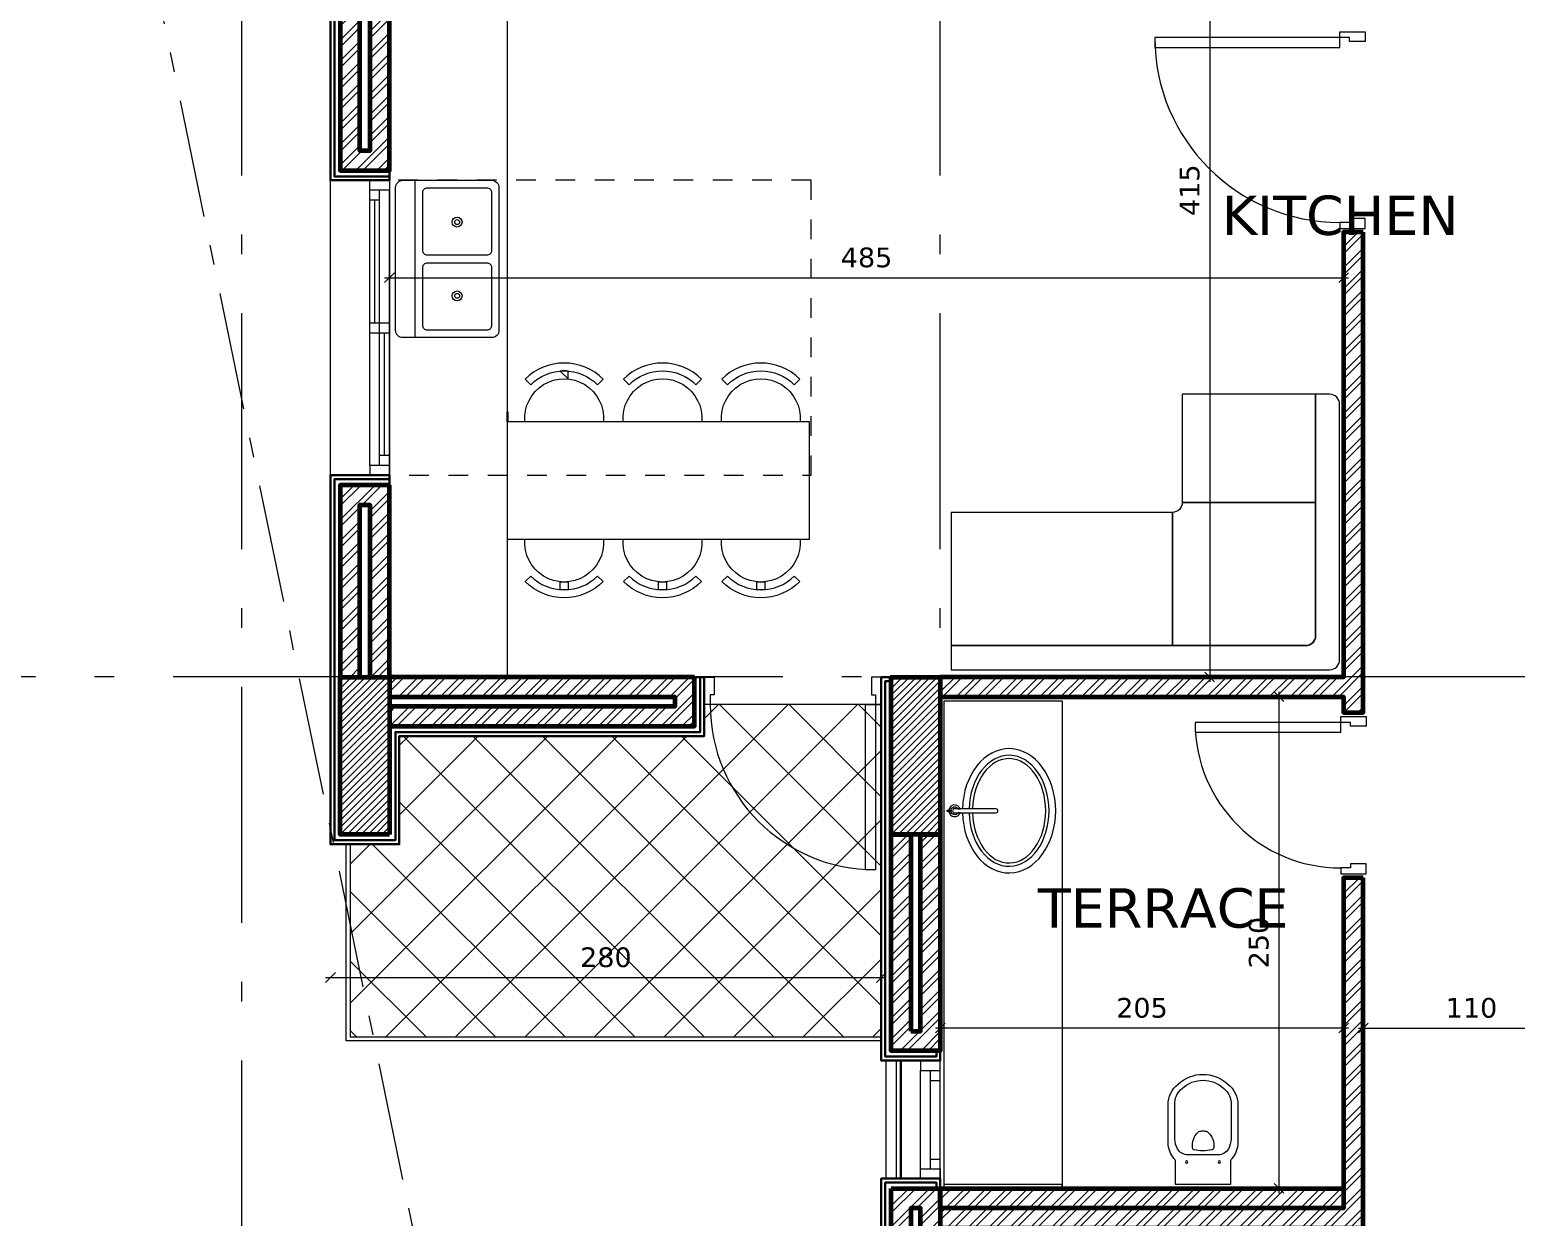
# Model space of a CAD drawing. Header units: inches. Extents: x -48 to 777, y -156 to 510.
# Drawn here: x 584.79 to 592.35, y -109.6 to -103.56 of the extents above; entities that cross this region are included whole.
import ezdxf

# ---------------------------------------------------------------- set-up
doc = ezdxf.new("R2010")
doc.units = ezdxf.units.IN
doc.header["$MEASUREMENT"] = 0
doc.set_wipeout_variables(frame=1)
doc.linetypes.add('ACAD_ISO10W100', pattern=[18, 12, -3, 0, -3])
doc.linetypes.add('HIDDEN', pattern=[0.375, 0.25, -0.125])
doc.layers.get('Defpoints').update_dxf_attribs({"lineweight": 5})
for name, color, linetype, lineweight in [('A-AXIS ST', 251, 'ACAD_ISO10W100', 5), ('A-DIM', 9, 'Continuous', 5), ('A-DOORS', 38, 'Continuous', 20), ('A-FURN1', 211, 'Continuous', 15), ('A-HIDDEN', 254, 'HIDDEN', 5), ('A-LEVELS', 139, 'Continuous', 20), ('A-LIMIT LOT', 235, 'ACAD_ISO10W100', 20), ('A-PILLARS', 1, 'Continuous', 60), ('A-SANITARY', 120, 'Continuous', 5), ('A-TEXT', 50, 'Continuous', 15), ('A-WALLS', 7, 'Continuous', 60), ('A-WINDOWS', 4, 'Continuous', 20), ('C-STONE', 42, 'Continuous', 30), ('C-WOOD', 28, 'Continuous', 30), ('D-GLASS', 171, 'Continuous', 20), ('D-STONE', 52, 'Continuous', 20), ('D-WOOD', 32, 'Continuous', 20), ('H-PILLARS', 61, 'Continuous', 5), ('H-TILING', 54, 'Continuous', 5), ('H-WALLS', 51, 'Continuous', 5)]:
    doc.layers.add(name, color=color, linetype=linetype, lineweight=lineweight)
doc.layers.add('pts pc', color=7, linetype='Continuous')
doc.styles.add('2mm', font='simplex.shx', dxfattribs={"height": 0.5})
doc.styles.add('ROMAND', font='verdana.ttf')
doc.dimstyles.new('M-1.50', dxfattribs={"dimtxt": 0.1, "dimasz": 0.05, "dimexe": 0.025, "dimexo": 0.025, "dimgap": 0.05, "dimtad": 1, "dimlfac": 100, "dimrnd": 0.5, "dimzin": 9, "dimdsep": 46, "dimtxsty": 'ROMAND', "dimblk": 'OBLIQUE', "dimcen": 1, "dimdle": 0.025, "dimclrd": 256, "dimclre": 256, "dimclrt": 2, "dimadec": 0, "dimazin": 0, "dimtfac": 0.666667, "dimtmove": 2, "dimatfit": 3, "dimfxl": 0.04, "dimtolj": 1, "dimtzin": 5, "dimlwd": -1, "dimlwe": -1, "dimarcsym": 0})
pattern_1 = [(45, (392.396156, -250.71223), (-0.053033009, 0.053033009), []), (45, (392.43151, -250.71223), (-0.053033009, 0.053033009), [])]
pattern_2 = [(45, (50.9044, -425.92311), (-0.053033009, 0.053033009), []), (45, (50.93976, -425.92311), (-0.053033009, 0.053033009), [])]

# ---------------------------------------------------------------- blocks, each defined once
blk = doc.blocks.new('LOT 688  TOPOGRAPHIC PLAN')
at = {"layer": 'A-LEVELS', "linetype": 'Continuous'}
for points in [[(-315991.12482, -27916.00948), (-315990.86281, -27915.91824), (-315990.58971, -27915.87283), (-315990.3048, -27915.87713), (-315990.01092, -27915.92436), (-315989.41109, -27916.10988)], [(-315986.04446, -27916.27165), (-315985.68411, -27915.78224), (-315985.36788, -27915.2469), (-315985.03521, -27914.74332), (-315984.84378, -27914.52771), (-315984.62729, -27914.34684), (-315984.12665, -27914.07836), (-315983.55729, -27913.90415), (-315982.31565, -27913.69397)]]:
    blk.add_lwpolyline(points, dxfattribs=at)
at = {"layer": 'pts pc', "linetype": 'Continuous'}
for points in [[(-315990.26611, -27915.26289), (-315990.97689, -27915.96609)], [(-315990.2699, -27915.96988), (-315990.9731, -27915.2591)]]:
    blk.add_lwpolyline(points, dxfattribs=at)
at = {"layer": 'pts pc', "color": 1, "insert": (-315990.12017, -27915.36717), "char_height": 0.5, "width": 3.0714286, "attachment_point": 1, "rotation": 359.692852, "style": '2mm'}
blk.add_mtext('\\Fsimplex.shx;\\W1.0000000000;\\T1.0000000000;\\o\\l96.030', dxfattribs=at)
at = {"linetype": 'Continuous'}
blk.add_wipeout([(-315996.80172, -27893.57917), (-315969.32038, -27896.23659), (-315969.32038, -27930.53073), (-315964.08799, -27936.87852), (-315964.6636, -27941.43051), (-315970.22923, -27937.16678), (-315985.1164, -27950.2257)], dxfattribs=at).dxf.layer = 'A-LIMIT LOT'
at = {"layer": 'A-HIDDEN', "linetype": 'ACAD_ISO10W100', "ltscale": 0.05}
blk.add_lwpolyline([(-315992.30527, -27900.52725), (-315983.21966, -27944.57125), (-315970.69258, -27933.58259), (-315972.32038, -27931.60779), (-315972.32038, -27902.3323)], close=True, dxfattribs=at)
blk = doc.blocks.new('AXIS')
at = {"layer": 'A-AXIS ST', "ltscale": 0.1}
for p, q in [((633.96853, 296.91777), (633.96853, 336.01919)), ((637.51853, 296.91777), (637.51853, 336.01919)), ((657.61853, 319.06933), (627.81853, 319.06933))]:
    blk.add_line(p, q, dxfattribs=at)
blk = doc.blocks.new('*U26')
for p, q in [((50, 100), (550, 100)), ((50, 50), (550, 50)), ((50, 0), (550, 0)), ((500, 50), (500, 0))]:
    blk.add_line(p, q)
for points in [[(0, 100), (50, 100), (50, 0), (0, 0)], [(600, 100), (550, 100), (550, 0), (600, 0)], [(100, 50), (100, 0)]]:
    blk.add_lwpolyline(points)
blk = doc.blocks.new('*U35')
for points in [[(130, -160), (100, -160), (100, -20), (150, -20), (150, -110), (130, -110), (130, -160)], [(970, -160), (1000, -160), (1000, -20), (950, -20), (950, -110), (970, -110), (970, -160)], [(920, -1000), (920, -160), (970, -160), (970, -1000)]]:
    blk.add_lwpolyline(points, close=True)
blk.add_arc((970, -160), 840, 180, 270)
blk = doc.blocks.new('_Oblique')
at = {"color": 0, "linetype": 'ByBlock', "lineweight": -2}
blk.add_line((-0.5, -0.5), (0.5, 0.5), dxfattribs=at)
blk = doc.blocks.new('*D2347')
at = {"layer": 'A-DIM', "transparency": 16777216}
for p, q in [((586.2979, -108.383), (589.1479, -108.383)), ((586.3229, -108.408), (586.3229, -108.408)), ((589.1229, -108.408), (589.1229, -108.408))]:
    blk.add_line(p, q, dxfattribs=at)
at = {"layer": 'Defpoints', "color": 0, "transparency": 16777216}
for p in [(586.3229, -108.383), (589.1229, -108.383), (589.1229, -108.383)]:
    blk.add_point(p, dxfattribs=at)
at = {"layer": 'A-DIM', "transparency": 16777216, "xscale": 0.05, "yscale": 0.05, "zscale": 0.05, "rotation": 180}
blk.add_blockref('_Oblique', (586.3229, -108.383), dxfattribs=at)
at = {"layer": 'A-DIM', "transparency": 16777216, "xscale": 0.05, "yscale": 0.05, "zscale": 0.05}
blk.add_blockref('_Oblique', (589.1229, -108.383), dxfattribs=at)
at = {"layer": 'A-DIM', "color": 2, "transparency": 16777216, "insert": (587.7229, -108.2807), "char_height": 0.1, "attachment_point": 5, "style": 'ROMAND'}
blk.add_mtext('\\A1;280', dxfattribs=at)
blk = doc.blocks.new('*U998')
for p, q in [((50, 100), (1450, 100)), ((100, 100), (100, 50)), ((725, 0), (725, 100)), ((775, 0), (775, 100)), ((50, 50), (1450, 50)), ((50, 0), (1450, 0)), ((100, 75), (725, 75)), ((775, 25), (1400, 25)), ((1400, 0), (1400, 50))]:
    blk.add_line(p, q)
for points in [[(0, 100), (50, 100), (50, 0), (0, 0)], [(1500, 100), (1450, 100), (1450, 0), (1500, 0)]]:
    blk.add_lwpolyline(points)
blk = doc.blocks.new('*U1006')
for points in [[(720, 880), (720, -60), (770, -60), (770, 880)], [(-170, -60), (-200, -60), (-200, -190), (-150, -190), (-150, -110), (-170, -110), (-170, -60)], [(770, -60), (800, -60), (800, -190), (750, -190), (750, -110), (770, -110), (770, -60)]]:
    blk.add_lwpolyline(points, close=True)
blk.add_arc((770, -60), 940, 90, 180)
blk = doc.blocks.new('xcjvhcghfngf')
at = {"layer": 'A-FURN1'}
blk.add_line((538.4731, 319.9054), (538.4731, 319.1054), dxfattribs=at)
at = {"layer": 'A-FURN1', "extrusion": (0, 0, -1)}
blk.add_lwpolyline([(-538.4731, 319.1054), (-540.3981, 319.1054, -0.414214), (-540.4481, 319.1554), (-540.4481, 320.4554, -0.414214), (-540.3981, 320.5054), (-540.3258, 320.5054), (-540.3258, 319.2777, 0.414214), (-540.2758, 319.2277), (-538.4731, 319.2277)], format="xyb", dxfattribs=at)
blk.add_lwpolyline([(-540.3258, 319.9554), (-540.3258, 320.5054), (-539.6481, 320.5054), (-539.6481, 319.9554)], close=True, dxfattribs=at)
blk.add_lwpolyline([(-539.5981, 319.2277), (-540.2758, 319.2277, -0.414214), (-540.3258, 319.2777), (-540.3258, 319.9554), (-539.6481, 319.9554, 0.414214), (-539.5981, 319.9054)], format="xyb", close=True, dxfattribs=at)
blk.add_lwpolyline([(-538.4731, 319.2277), (-539.5981, 319.2277), (-539.5981, 319.9054), (-538.4731, 319.9054)], dxfattribs=at)
blk = doc.blocks.new('gchxfd')
blk.add_line((330.5257, -18.6103), (330.5257, -17.8103))
for points in [[(330.4632, -18.6103, -0.414214), (330.4257, -18.5728), (330.4257, -17.8478, -0.414214), (330.4632, -17.8103), (330.9132, -17.8103, -0.414214), (330.9507, -17.8478), (330.9507, -18.5728, -0.414214), (330.9132, -18.6103)], [(330.5882, -18.1916, -0.414214), (330.5632, -18.1666), (330.5632, -17.8728, -0.414214), (330.5882, -17.8478), (330.8882, -17.8478, -0.414214), (330.9132, -17.8728), (330.9132, -18.1666, -0.414214), (330.8882, -18.1916)], [(330.7132, -18.0228, -1), (330.7632, -18.0228, -1)], [(330.7257, -18.0228, -1), (330.7507, -18.0228, -1)], [(330.5882, -18.5728, -0.414214), (330.5632, -18.5478), (330.5632, -18.2541, -0.414214), (330.5882, -18.2291), (330.8882, -18.2291, -0.414214), (330.9132, -18.2541), (330.9132, -18.5478, -0.414214), (330.8882, -18.5728)], [(330.7132, -18.3978, -1), (330.7632, -18.3978, -1)], [(330.7257, -18.3978, -1), (330.7507, -18.3978, -1)]]:
    blk.add_lwpolyline(points, format="xyb", close=True)
blk = doc.blocks.new('*U1007')
for points in [[(720, 680), (720, -60), (770, -60), (770, 680)], [(30, -60), (0, -60), (0, -190), (50, -190), (50, -110), (30, -110), (30, -60)], [(770, -60), (800, -60), (800, -190), (750, -190), (750, -110), (770, -110), (770, -60)]]:
    blk.add_lwpolyline(points, close=True)
blk.add_arc((770, -60), 740, 90, 180)
blk = doc.blocks.new('fghjgcfd')
for points in [[(114.5932, -90.6209, 0.697476), (114.5868, -90.6535), (114.5868, -90.6631, -0.791584), (114.5932, -90.6121)], [(114.6052, -90.8243, -0.509087), (114.5932, -90.8331, -0.325305), (114.5868, -90.8243), (114.5868, -90.6384, -1), (114.6052, -90.6384)], [(114.6052, -90.6631), (114.6052, -90.6535, 0.697476), (114.5988, -90.6209), (114.5988, -90.6121, -0.791584)]]:
    blk.add_lwpolyline(points, format="xyb", close=True)
blk.add_lwpolyline([(114.5988, -90.6044), (114.5932, -90.6044), (114.5932, -90.6223), (114.5988, -90.6223)], close=True)
at = {"extrusion": (0, 0, -1)}
for major_axis, ratio, start_param, end_param in [((-0.28, 0), 0.75, 7.88683, 14.104318), ((-0.25, 0), 0.72, 7.890774, 14.100375), ((-0.235, 0), 0.702128, 7.893123, 14.098025)]:
    blk.add_ellipse((114.596, -90.8834), major_axis=major_axis, ratio=ratio, start_param=start_param, end_param=end_param, dxfattribs=at)
blk = doc.blocks.new('A$C114C6178')
for points in [[(177.5, -211.9, 0.16864), (147.3, -132.7, -0.198912), (140, -115), (140, 0), (-140, 0), (-140, -115, -0.198912), (-147.3, -132.7, 0.16864), (-177.5, -211.9), (-177.5, -405, 0.225866), (-126.2, -510.7, 0.390178), (126.2, -510.7, 0.225866), (177.5, -405)], [(142.8, -231.9, 0.110329), (129.5, -180.6, 0.254034), (77, -150), (-77, -150, 0.254034), (-129.5, -180.6, 0.110329), (-142.8, -231.9), (-142.8, -405, 0.247706), (-105.9, -488.7, 0.390724), (106.2, -488.4, 0.246571), (142.8, -405)], [(54.9, -185.7, 0.338204), (47.1, -176.5, 0.109547), (-47.1, -176.5, 0.38369), (-52.4, -185.7, 0.252795), (-25.1, -266.2, 0.060555), (-21, -268.7, 0.083015), (0, -272.4, 0.083015), (21, -268.7, 0.060555), (25.1, -266.2, 0.250335)]]:
    blk.add_lwpolyline(points, format="xyb", close=True)
for centre in [(-82.5, -115), (82.5, -115)]:
    blk.add_circle(centre, 5.91)
blk = doc.blocks.new('*D2366')
at = {"layer": 'A-DIM', "transparency": 16777216}
for p, q in [((586.6229, -104.5558), (586.6229, -104.8497)), ((591.4729, -104.6188), (591.4729, -104.8497)), ((586.5979, -104.8247), (591.4979, -104.8247))]:
    blk.add_line(p, q, dxfattribs=at)
at = {"layer": 'Defpoints', "color": 0, "transparency": 16777216}
for p in [(586.6229, -104.5308), (591.4729, -104.5938), (591.4729, -104.8247)]:
    blk.add_point(p, dxfattribs=at)
at = {"layer": 'A-DIM', "transparency": 16777216, "xscale": 0.05, "yscale": 0.05, "zscale": 0.05, "rotation": 180}
blk.add_blockref('_Oblique', (586.6229, -104.8247), dxfattribs=at)
at = {"layer": 'A-DIM', "transparency": 16777216, "xscale": 0.05, "yscale": 0.05, "zscale": 0.05}
blk.add_blockref('_Oblique', (591.4729, -104.8247), dxfattribs=at)
at = {"layer": 'A-DIM', "color": 2, "transparency": 16777216, "insert": (589.0479, -104.7224), "char_height": 0.1, "attachment_point": 5, "style": 'ROMAND'}
blk.add_mtext('\\A1;485', dxfattribs=at)
blk = doc.blocks.new('*D2367')
at = {"layer": 'A-DIM', "transparency": 16777216}
for p, q in [((590.792, -102.6788), (590.792, -106.8803)), ((590.5168, -102.7038), (590.817, -102.7038)), ((590.9668, -106.8553), (590.767, -106.8553))]:
    blk.add_line(p, q, dxfattribs=at)
at = {"layer": 'Defpoints', "color": 0, "transparency": 16777216}
for p in [(590.4918, -102.7038), (590.792, -106.8553), (590.9918, -106.8553)]:
    blk.add_point(p, dxfattribs=at)
at = {"layer": 'A-DIM', "transparency": 16777216, "xscale": 0.05, "yscale": 0.05, "zscale": 0.05}
for p, rotation in [((590.792, -102.7038), 90), ((590.792, -106.8553), 270)]:
    blk.add_blockref('_Oblique', p, dxfattribs=dict(at, rotation=rotation))
at = {"layer": 'A-DIM', "color": 2, "transparency": 16777216, "insert": (590.6908, -104.3796), "char_height": 0.1, "attachment_point": 5, "rotation": 90, "style": 'ROMAND'}
blk.add_mtext('\\A1;415', dxfattribs=at)
blk = doc.blocks.new('*D2368')
at = {"layer": 'A-DIM', "transparency": 16777216}
for p, q in [((591.4479, -106.9553), (591.1191, -106.9553)), ((591.1441, -106.9303), (591.1441, -109.4803)), ((591.4479, -109.4553), (591.1191, -109.4553))]:
    blk.add_line(p, q, dxfattribs=at)
at = {"layer": 'Defpoints', "color": 0, "transparency": 16777216}
for p in [(591.4729, -106.9553), (591.1441, -109.4553), (591.4729, -109.4553)]:
    blk.add_point(p, dxfattribs=at)
at = {"layer": 'A-DIM', "transparency": 16777216, "xscale": 0.05, "yscale": 0.05, "zscale": 0.05}
for p, rotation in [((591.1441, -106.9553), 90), ((591.1441, -109.4553), 270)]:
    blk.add_blockref('_Oblique', p, dxfattribs=dict(at, rotation=rotation))
at = {"layer": 'A-DIM', "color": 2, "transparency": 16777216, "insert": (591.042, -108.2053), "char_height": 0.1, "attachment_point": 5, "rotation": 90, "style": 'ROMAND'}
blk.add_mtext('\\A1;250', dxfattribs=at)
blk = doc.blocks.new('*D2369')
at = {"layer": 'A-DIM', "transparency": 16777216}
for p, q in [((589.4229, -108.4878), (589.4229, -108.6649)), ((591.4729, -108.4878), (591.4729, -108.6649)), ((591.4979, -108.6399), (589.3979, -108.6399))]:
    blk.add_line(p, q, dxfattribs=at)
at = {"layer": 'Defpoints', "color": 0, "transparency": 16777216}
for p in [(589.4229, -108.4628), (591.4729, -108.4628), (589.4229, -108.6399)]:
    blk.add_point(p, dxfattribs=at)
at = {"layer": 'A-DIM', "transparency": 16777216, "xscale": 0.05, "yscale": 0.05, "zscale": 0.05, "rotation": 180}
blk.add_blockref('_Oblique', (589.4229, -108.6399), dxfattribs=at)
at = {"layer": 'A-DIM', "transparency": 16777216, "xscale": 0.05, "yscale": 0.05, "zscale": 0.05}
blk.add_blockref('_Oblique', (591.4729, -108.6399), dxfattribs=at)
at = {"layer": 'A-DIM', "color": 2, "transparency": 16777216, "insert": (590.4479, -108.5379), "char_height": 0.1, "attachment_point": 5, "style": 'ROMAND'}
blk.add_mtext('\\A1;205', dxfattribs=at)
blk = doc.blocks.new('*D2387')
at = {"layer": 'A-DIM', "transparency": 16777216}
for p, q in [((591.5729, -108.1657), (591.5729, -108.6649)), ((592.6729, -108.1657), (592.6729, -108.6649)), ((591.5479, -108.6399), (592.6979, -108.6399))]:
    blk.add_line(p, q, dxfattribs=at)
at = {"layer": 'Defpoints', "color": 0, "transparency": 16777216}
for p in [(591.5729, -108.1407), (592.6729, -108.1407), (592.6729, -108.6399)]:
    blk.add_point(p, dxfattribs=at)
at = {"layer": 'A-DIM', "transparency": 16777216, "xscale": 0.05, "yscale": 0.05, "zscale": 0.05, "rotation": 180}
blk.add_blockref('_Oblique', (591.5729, -108.6399), dxfattribs=at)
at = {"layer": 'A-DIM', "transparency": 16777216, "xscale": 0.05, "yscale": 0.05, "zscale": 0.05}
blk.add_blockref('_Oblique', (592.6729, -108.6399), dxfattribs=at)
at = {"layer": 'A-DIM', "color": 2, "transparency": 16777216, "insert": (592.1229, -108.5379), "char_height": 0.1, "attachment_point": 5, "style": 'ROMAND'}
blk.add_mtext('\\A1;110', dxfattribs=at)

msp = doc.modelspace()

# ---------------------------------------------------------------- block references
at = {"layer": 'pts pc'}
msp.add_blockref('LOT 688  TOPOGRAPHIC PLAN', (316575.84331, 27806.396), dxfattribs=at)

# ---------------------------------------------------------------- next in the draw order: hatches: boundary and pattern name
at = {"layer": 'H-PILLARS', "linetype": 'Continuous'}
h = msp.add_hatch(dxfattribs=at)
h.set_pattern_fill('ANSI31', color=256, scale=0.2)
h.set_pattern_definition([(45, (41.004403, -420.314857), (-0.0176776695, 0.0176776695), [])])
h.paths.add_polyline_path([(586.62293, -107.65534), (586.37293, -107.65534), (586.37293, -106.85534), (586.62293, -106.85534)])
h = msp.add_hatch(dxfattribs=at)
h.set_pattern_fill('ANSI31', color=256, scale=0.2)
h.set_pattern_definition([(45, (43.804403, -420.314857), (-0.0176776695, 0.0176776695), [])])
h.paths.add_polyline_path([(589.42293, -107.65534), (589.17293, -107.65534), (589.17293, -106.85534), (589.42293, -106.85534)])
at = {"layer": 'H-TILING'}
h = msp.add_hatch(dxfattribs=at)
h.set_pattern_fill('ANSI37', color=256, scale=2)
h.set_pattern_definition([(45, (311.64218, -250.71223), (-0.1767767, 0.1767767), []), (135, (311.64218, -250.71223), (-0.1767767, -0.1767767), [])])
h.paths.add_polyline_path([(588.22293, -107.15534), (586.67293, -107.15534), (586.67293, -107.70534), (586.75293, -107.70534), (586.42293, -107.70534), (586.42293, -108.68534), (589.12293, -108.68534), (589.12293, -107.15534), (589.12293, -106.99534), (588.22293, -106.99534)])
at = {"layer": 'H-WALLS'}
h = msp.add_hatch(dxfattribs=at)
h.set_pattern_fill('ANSI32', color=256, scale=0.2)
h.set_pattern_definition(pattern_1)
h.paths.add_polyline_path([(586.47293, -102.40377), (586.37293, -102.40377), (586.37293, -104.27966), (586.62293, -104.27956), (586.62293, -102.40377), (586.52293, -102.40377), (586.52293, -102.40378), (586.52293, -104.1796), (586.47293, -104.17962)])
h = msp.add_hatch(dxfattribs=at)
h.set_pattern_fill('ANSI32', color=256, scale=0.2)
h.set_pattern_definition(pattern_1)
h.paths.add_polyline_path([(591.57293, -104.59378), (591.47293, -104.59378), (591.47293, -106.85534), (589.42293, -106.85534), (589.42293, -106.95534), (591.47293, -106.95534), (591.47293, -107.03574), (591.57293, -107.03574)])
h = msp.add_hatch(dxfattribs=at)
h.set_pattern_fill('ANSI32', color=256, scale=0.2)
h.set_pattern_definition(pattern_1)
h.paths.add_polyline_path([(586.62293, -105.87956), (586.37293, -105.87956), (586.37293, -106.85534), (586.47293, -106.85534), (586.47293, -105.97956), (586.52293, -105.97956), (586.52293, -106.85534), (586.62293, -106.85534)])
h = msp.add_hatch(dxfattribs=at)
h.set_pattern_fill('ANSI32', color=256, scale=0.2)
h.set_pattern_definition([(45, (51.85659, -425.92311), (-0.053033009, 0.053033009), []), (45, (51.89194, -425.92311), (-0.053033009, 0.053033009), [])])
h.paths.add_polyline_path([(588.17293, -106.85534), (586.62293, -106.85534), (586.62293, -106.95534), (588.07293, -106.95534), (588.07293, -107.00534), (586.62293, -107.00534), (586.62293, -107.10534), (588.17293, -107.10534)])
h = msp.add_hatch(dxfattribs=at)
h.set_pattern_fill('ANSI32', color=256, scale=0.2)
h.set_pattern_definition(pattern_2)
h.paths.add_polyline_path([(589.27293, -108.65618), (589.32293, -108.65618), (589.32293, -108.60618), (589.32293, -107.65534), (589.42293, -107.65534), (589.42293, -108.50618), (589.42293, -108.75618), (589.17293, -108.75618), (589.17293, -108.15618), (589.17293, -107.65534), (589.27293, -107.65534)])
h = msp.add_hatch(dxfattribs=at)
h.set_pattern_fill('ANSI32', color=256, scale=0.2)
h.set_pattern_definition(pattern_1)
h.paths.add_polyline_path([(591.57293, -107.87534), (591.47293, -107.87534), (591.47293, -109.55535), (589.42293, -109.55535), (589.42293, -109.65535), (591.57293, -109.65535)])
h = msp.add_hatch(dxfattribs=at)
h.set_pattern_fill('ANSI32', color=256, scale=0.2)
h.set_pattern_definition(pattern_2)
h.paths.add_polyline_path([(589.17293, -109.45534), (589.42293, -109.45534), (589.42293, -109.85534), (589.32293, -109.85534), (589.32293, -109.55534), (589.27293, -109.55534), (589.27293, -109.85534), (589.17293, -109.85534)])
h = msp.add_hatch(dxfattribs=at)
h.set_pattern_fill('ANSI32', color=256, scale=0.2)
h.set_pattern_definition(pattern_1)
h.paths.add_polyline_path([(589.42293, -109.45534), (591.47293, -109.45534), (591.47293, -109.55535), (589.42293, -109.55535)])

# ---------------------------------------------------------------- next in the draw order: linework, layer by layer
at = {"layer": 'A-FURN1', "extrusion": (0, 0, -1)}
for points in [[(-587.31272, -105.34061), (-587.341, -105.3689, 0.4142136), (-587.68041, -105.3689), (-587.7087, -105.34061, -0.4142136)], [(-587.53071, -105.29944, -0.0417393), (-587.49071, -105.29944), (-587.53071, -105.33961)], [(-587.81272, -105.34061), (-587.841, -105.3689, 0.4142136), (-588.18041, -105.3689), (-588.2087, -105.34061, -0.4142136)], [(-588.31272, -105.34061), (-588.341, -105.3689, 0.4142136), (-588.68041, -105.3689), (-588.7087, -105.34061, -0.4142136)], [(-587.31272, -106.37007), (-587.341, -106.34179, -0.4142136), (-587.68041, -106.34179), (-587.7087, -106.37007, 0.4142136)], [(-587.53071, -106.41125, 0.0417393), (-587.49071, -106.41125), (-587.49071, -106.37108, -0.0501256), (-587.53071, -106.37108)], [(-587.81272, -106.37007), (-587.841, -106.34179, -0.4142136), (-588.18041, -106.34179), (-588.2087, -106.37007, 0.4142136)], [(-588.03071, -106.41125, 0.0417393), (-587.99071, -106.41125), (-587.99071, -106.37108, -0.0501256), (-588.03071, -106.37108)], [(-588.31272, -106.37007), (-588.341, -106.34179, -0.4142136), (-588.68041, -106.34179), (-588.7087, -106.37007, 0.4142136)], [(-588.53071, -106.41125, 0.0417393), (-588.49071, -106.41125), (-588.49071, -106.37108, -0.0501256), (-588.53071, -106.37108)]]:
    msp.add_lwpolyline(points, format="xyb", close=True, dxfattribs=at)
for centre, start, end in [((-587.51071, -105.5386), 355.198389, 184.801611), ((-588.01071, -105.5386), 355.198389, 184.801611), ((-588.51071, -105.5386), 355.198389, 184.801611), ((-587.51071, -106.17209), 175.198389, 4.801611), ((-588.01071, -106.17209), 175.198389, 4.801611), ((-588.51071, -106.17209), 175.198389, 4.801611)]:
    msp.add_arc(centre, 0.2, start, end, dxfattribs=at)
at = {"layer": 'A-HIDDEN', "linetype": 'HIDDEN', "ltscale": 0.3}
msp.add_lwpolyline([(586.32293, -105.82956), (588.76718, -105.82956), (588.76718, -104.32956), (586.32293, -104.32956)], dxfattribs=at)
at = {"layer": 'A-PILLARS'}
for points in [[(586.62293, -107.65534), (586.37293, -107.65534), (586.37293, -106.85534), (586.62293, -106.85534)], [(589.42293, -107.65534), (589.17293, -107.65534), (589.17293, -106.85534), (589.42293, -106.85534)]]:
    msp.add_lwpolyline(points, close=True, dxfattribs=at)
at = {"layer": 'A-SANITARY'}
for points in [[(586.62293, -102.70379), (586.62293, -102.70379), (586.62293, -106.85534), (587.22293, -106.85534), (587.22293, -103.35379), (589.41072, -103.35379), (589.41072, -102.70379), (586.62293, -102.70379)], [(589.44293, -109.45534), (589.44293, -106.97534), (590.04293, -106.97534), (590.04293, -109.45534), (590.04293, -109.45534), (590.04293, -109.43534), (589.44293, -109.43534)]]:
    msp.add_lwpolyline(points, dxfattribs=at)
msp.add_lwpolyline([(588.7558, -106.15534), (587.22293, -106.15534), (587.22293, -105.55534), (588.7558, -105.55534)], close=True, dxfattribs=at)
at = {"layer": 'A-WALLS'}
for points in [[(586.47293, -102.40377), (586.37293, -102.40377), (586.37293, -104.27966), (586.62293, -104.27956), (586.62293, -102.40377), (586.52293, -102.40377), (586.52293, -102.40378), (586.52293, -104.1796), (586.47293, -104.17962)], [(591.57293, -104.59378), (591.47293, -104.59378), (591.47293, -106.85534), (589.42293, -106.85534), (589.42293, -106.95534), (591.47293, -106.95534), (591.47293, -107.03574), (591.57293, -107.03574)], [(586.62293, -105.87956), (586.37293, -105.87956), (586.37293, -106.85534), (586.47293, -106.85534), (586.47293, -105.97956), (586.52293, -105.97956), (586.52293, -106.85534), (586.62293, -106.85534)], [(589.27293, -108.65618), (589.32293, -108.65618), (589.32293, -108.60618), (589.32293, -107.65534), (589.42293, -107.65534), (589.42293, -108.50618), (589.42293, -108.75618), (589.17293, -108.75618), (589.17293, -108.15618), (589.17293, -107.65534), (589.27293, -107.65534)], [(589.17293, -109.45534), (589.42293, -109.45534), (589.42293, -109.85534), (589.32293, -109.85534), (589.32293, -109.55534), (589.27293, -109.55534), (589.27293, -109.85534), (589.17293, -109.85534)]]:
    msp.add_lwpolyline(points, close=True, dxfattribs=at)
at = {"layer": 'A-WALLS', "linetype": 'Continuous'}
for points in [[(588.17293, -106.85534), (586.62293, -106.85534), (586.62293, -106.95534), (588.07293, -106.95534), (588.07293, -107.00534), (586.62293, -107.00534), (586.62293, -107.10534), (588.17293, -107.10534)], [(591.57293, -107.87534), (591.47293, -107.87534), (591.47293, -109.55535), (589.42293, -109.55535), (589.42293, -109.65535), (591.57293, -109.65535)], [(589.42293, -109.45534), (591.47293, -109.45534), (591.47293, -109.55535), (589.42293, -109.55535)]]:
    msp.add_lwpolyline(points, close=True, dxfattribs=at)
at = {"layer": 'C-STONE'}
msp.add_line((586.40293, -107.70534), (586.32293, -107.70534), dxfattribs=at)
for points in [[(586.62294, -101.40378), (586.62293, -101.35378), (586.32293, -101.35378), (586.32295, -102.45377), (586.32293, -102.45377), (586.32293, -104.32956), (586.62293, -104.32956)], [(586.62293, -101.37378), (586.34293, -101.37378), (586.34295, -102.43377), (586.34293, -102.43377), (586.34293, -104.30956), (586.62293, -104.30956)], [(586.62293, -104.27956), (586.62293, -104.32956)], [(587.22293, -105.55753), (587.22293, -105.50753)], [(586.62293, -105.82956), (586.32293, -105.82956), (586.32293, -107.70534), (586.67293, -107.70534), (586.67293, -107.15534), (588.22293, -107.15534), (588.22293, -106.85534), (588.17293, -106.85534)], [(586.62293, -105.84956), (586.34293, -105.84956), (586.34293, -107.68534), (586.65293, -107.68534), (586.65293, -107.13534), (588.20293, -107.13534), (588.20293, -106.85534)], [(586.62293, -105.87956), (586.62293, -105.82956)]]:
    msp.add_lwpolyline(points, dxfattribs=at)
at = {"layer": 'C-STONE', "linetype": 'Continuous'}
for points in [[(589.17293, -106.85534), (589.12293, -106.85534), (589.12293, -107.15534), (589.12293, -107.15534), (589.12293, -108.80534), (589.42293, -108.80534), (589.42293, -108.75534)], [(589.17293, -106.87534), (589.14293, -106.87534), (589.14293, -107.13534), (589.14293, -107.13534), (589.14293, -108.78534), (589.40293, -108.78534), (589.40293, -108.75534)], [(589.42293, -109.45534), (589.42293, -109.40534), (589.12293, -109.40534), (589.12293, -111.10534), (589.42293, -111.10534), (589.42293, -111.05534)], [(589.40293, -109.45534), (589.40293, -109.42534), (589.14293, -109.42534), (589.14293, -111.08534), (589.40293, -111.08534), (589.40293, -111.05534)]]:
    msp.add_lwpolyline(points, dxfattribs=at)
at = {"layer": 'C-WOOD'}
msp.add_line((589.22293, -109.40534), (589.22293, -108.80534), dxfattribs=at)
at = {"layer": 'D-GLASS'}
msp.add_lwpolyline([(589.12293, -108.70534), (586.40293, -108.70534), (586.40293, -107.70534), (586.42293, -107.70534), (586.42293, -108.68534), (589.12293, -108.68534)], dxfattribs=at)
at = {"layer": 'D-STONE', "linetype": 'Continuous'}
for p, q in [((586.32293, -105.82956), (586.32293, -104.32956)), ((589.12293, -106.99534), (588.22293, -106.99534))]:
    msp.add_line(p, q, dxfattribs=at)
at = {"layer": 'D-WOOD'}
msp.add_lwpolyline([(589.14793, -108.80534), (589.19793, -108.80534), (589.19793, -109.40534), (589.14793, -109.40534)], close=True, dxfattribs=at)

# ---------------------------------------------------------------- next in the draw order: block references
at = {"layer": 'A-DIM'}
msp.add_blockref('AXIS', (-48.0956, -425.92311), dxfattribs=at)
at = {"layer": 'A-DOORS', "xscale": 0.0009999999999906002, "yscale": 0.0009999999999906002, "zscale": 0.0009999999999906002, "rotation": 90.00000118206094}
for name, p in [('*U1006', (591.39293, -104.37378)), ('*U1007', (591.39793, -107.85574))]:
    msp.add_blockref(name, p, dxfattribs=at)
at = {"layer": 'A-DOORS', "xscale": 0.0009999999999906, "yscale": 0.0009999999999906, "zscale": 0.0009999999999906}
msp.add_blockref('*U35', (588.12293, -106.83534), dxfattribs=at)
at = {"layer": 'A-FURN1'}
msp.add_blockref('xcjvhcghfngf', (51.0044, -425.92311), dxfattribs=at)
at = {"layer": 'A-SANITARY'}
msp.add_blockref('gchxfd', (256.22862, -86.51924), dxfattribs=at)
at = {"layer": 'A-SANITARY', "xscale": -1.1286, "yscale": 1.1286, "zscale": 1.1286, "rotation": 90}
msp.add_blockref('fghjgcfd', (487.20122, 21.79771), dxfattribs=at)
at = {"layer": 'A-SANITARY', "extrusion": (0, 0, -1), "xscale": 0.001000000000885, "yscale": 0.001000000000885, "zscale": -0.001000000000885, "rotation": 180}
msp.add_blockref('A$C114C6178', (-590.75793, -109.43534), dxfattribs=at)
at = {"layer": 'A-WINDOWS', "yscale": 0.0009999999999906004, "zscale": 0.0009999999999906004}
for name, p, xscale, rotation in [('*U998', (586.52293, -105.82956), -0.0009999999999906004, 270.0000000222), ('*U26', (589.42293, -109.40618), 0.0009999999999906004, 90.00000000044565)]:
    msp.add_blockref(name, p, dxfattribs=dict(at, xscale=xscale, rotation=rotation))

# ---------------------------------------------------------------- next in the draw order: texts
at = {"layer": 'A-TEXT', "char_height": 0.2, "width": 3.6942321, "attachment_point": 9, "style": 'ROMAND'}
for s, insert in [('KITCHEN', (592.05821, -104.61095)), ('TERRACE', (591.19284, -108.13281))]:
    msp.add_mtext(s, dxfattribs=dict(at, insert=insert))

# ---------------------------------------------------------------- next in the draw order: dimensions: what is measured, and where the dimension line sits
at = {"layer": 'A-DIM'}
dim = msp.add_linear_dim(base=(590.791979, -106.855344), p1=(590.491776, -102.703788), p2=(590.991776, -106.855344), angle=90, dimstyle='M-1.50', dxfattribs=at)
dim.commit()
dim.dimension.update_dxf_attribs({"geometry": '*D2367', "text_midpoint": (590.69077, -104.379566), "dimtype": 160})
for base, p1, p2, picture, middle in [((591.47293, -104.8247), (586.62293, -104.53085), (591.47293, -104.59378), '*D2366', (589.04793, -104.72242)), ((592.67293, -108.63995), (591.57293, -108.14067), (592.67293, -108.14067), '*D2387', (592.12293, -108.5379)), ((589.12293, -108.38299), (586.32293, -108.38299), (589.12293, -108.38299), '*D2347', (587.72293, -108.2807)), ((589.42293, -108.63995), (591.47293, -108.46283), (589.42293, -108.46283), '*D2369', (590.44793, -108.53786))]:
    dim = msp.add_linear_dim(base=base, p1=p1, p2=p2, dimstyle='M-1.50', dxfattribs=at)
    dim.commit()
    dim.dimension.update_dxf_attribs({"geometry": picture, "text_midpoint": middle})
dim = msp.add_linear_dim(base=(591.14407, -109.45534), p1=(591.47293, -106.95534), p2=(591.47293, -109.45534), angle=90, dimstyle='M-1.50', dxfattribs=at)
dim.commit()
dim.dimension.update_dxf_attribs({"geometry": '*D2368', "text_midpoint": (591.04199, -108.20534)})

doc.saveas('drawing.dxf')
